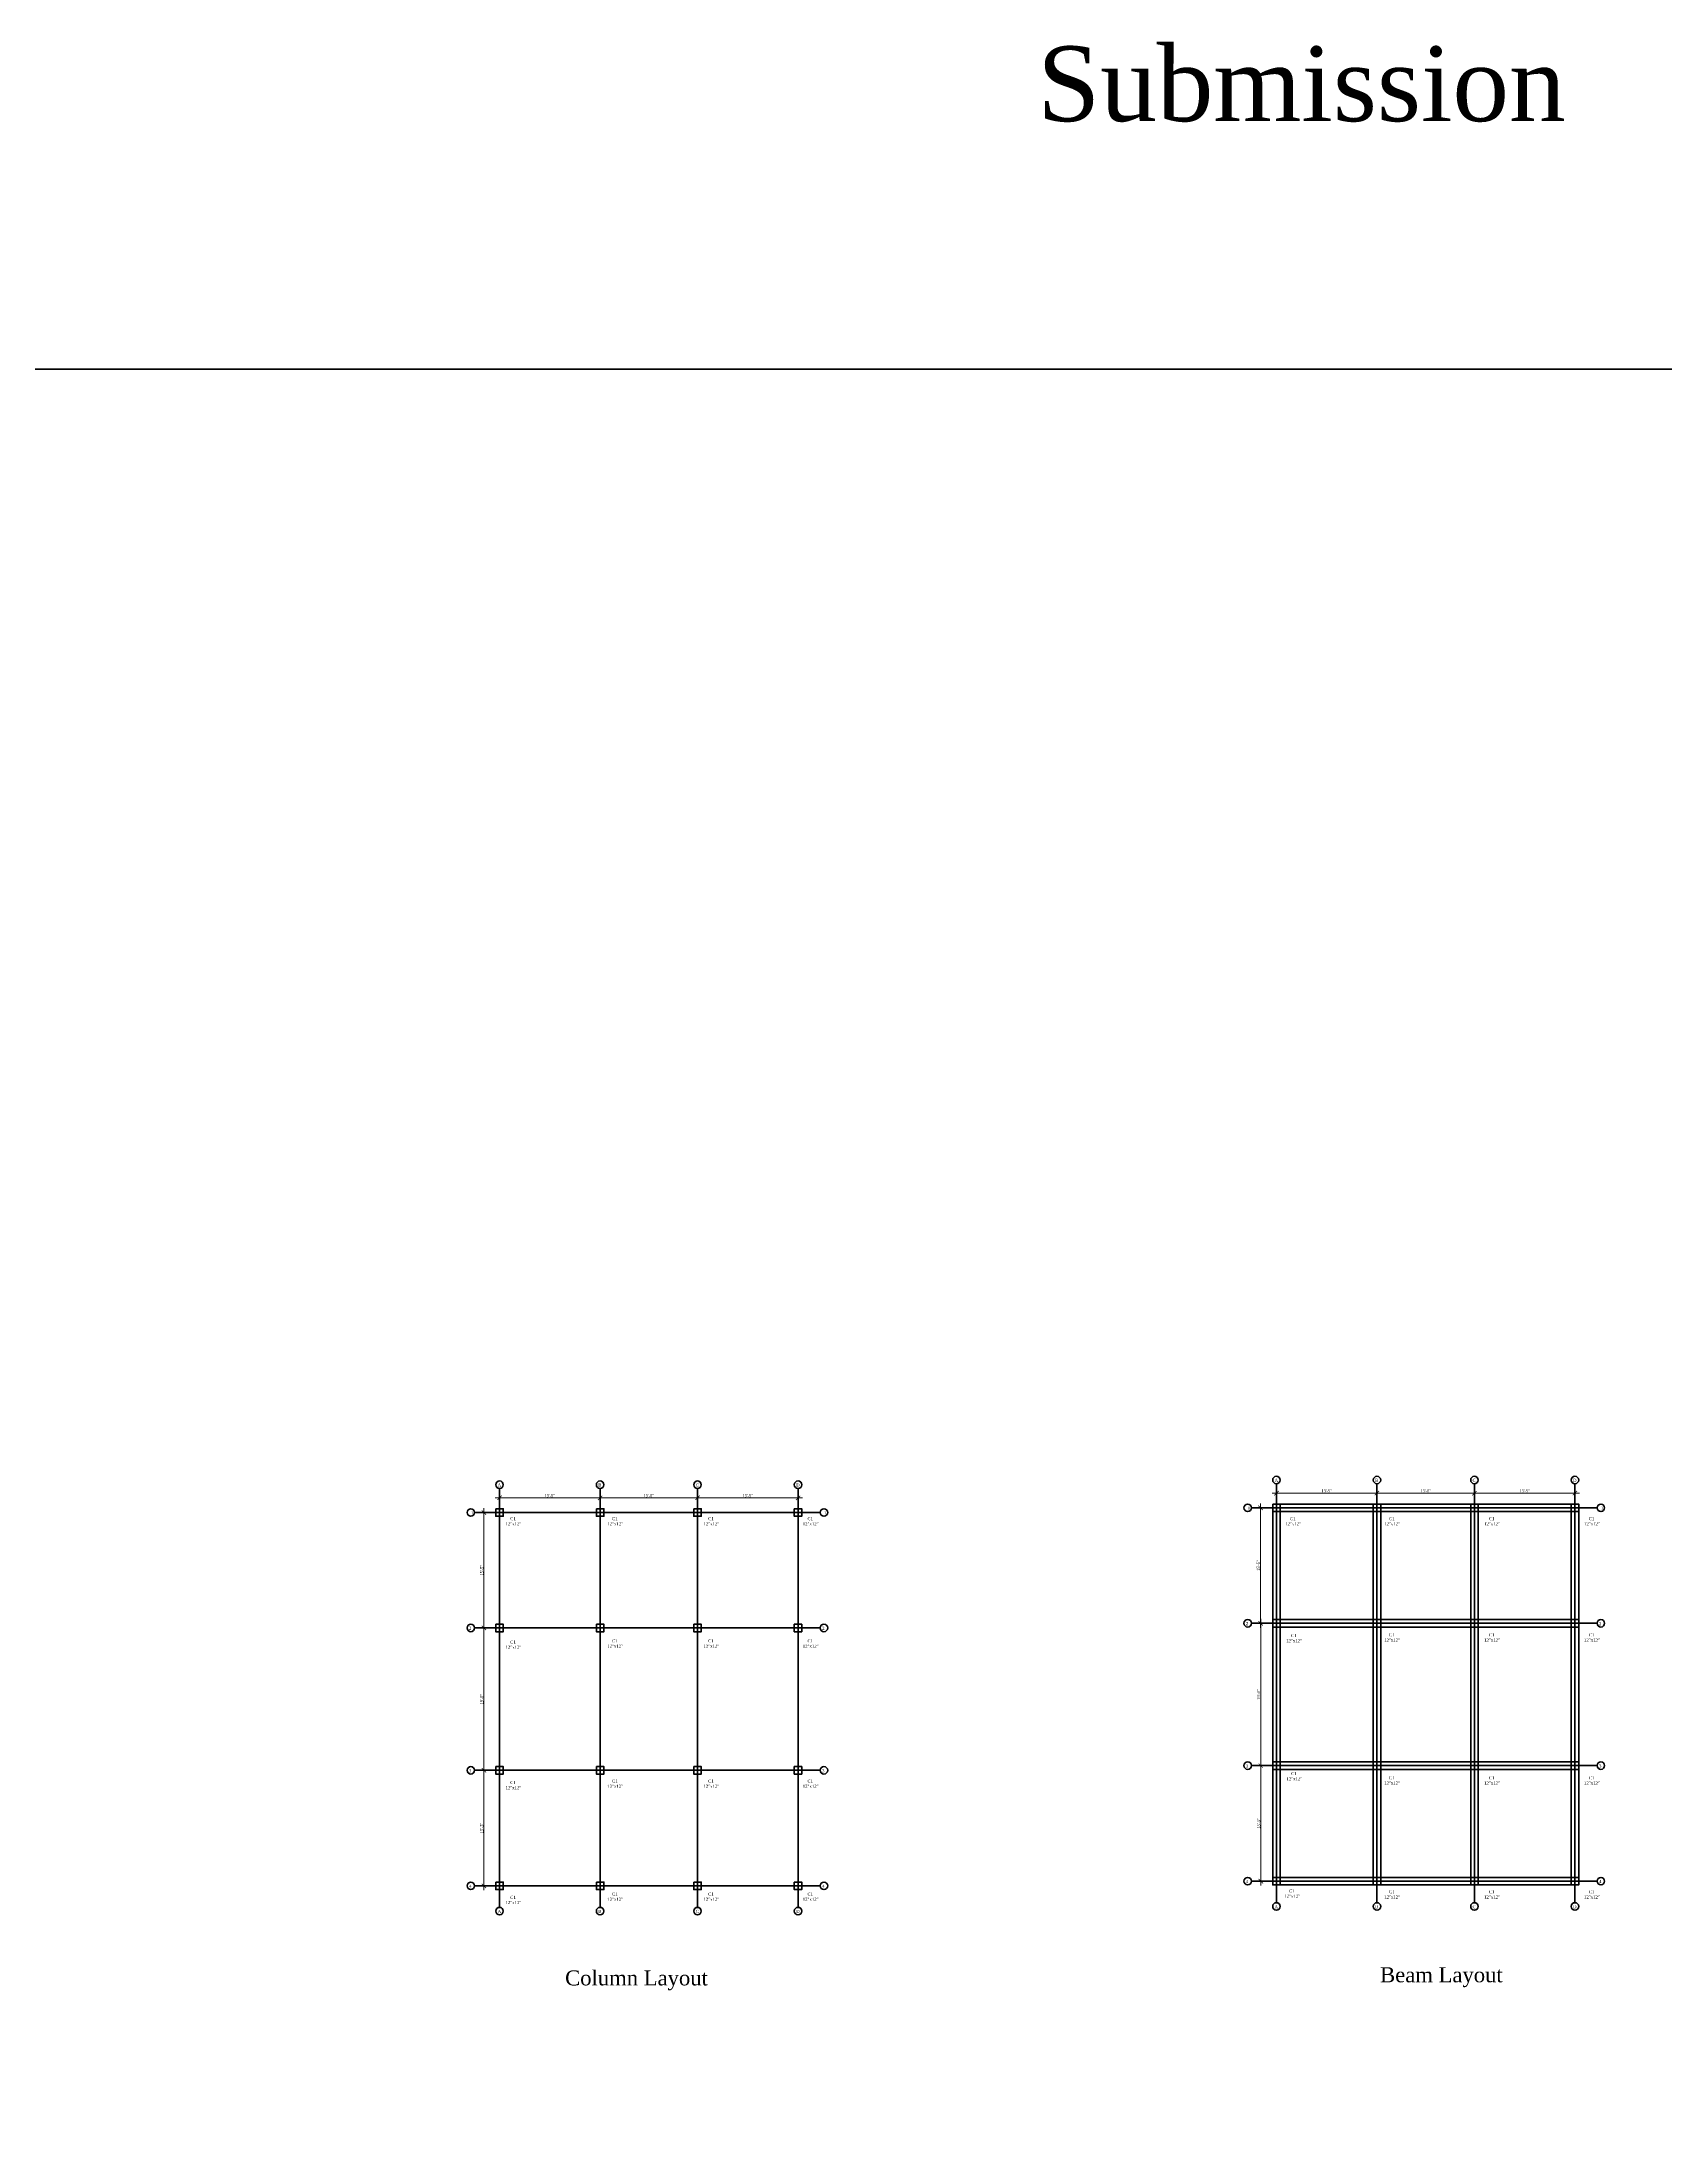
# Model space of a CAD drawing. Header units: inches. Extents: x -79350 to 491628, y -93215 to 155882.
# Drawn here: x 11532 to 14131, y 152537 to 155882 of the extents above; entities that cross this region are included whole.
import ezdxf

# ---------------------------------------------------------------- set-up
doc = ezdxf.new("R2010")
doc.units = ezdxf.units.IN
doc.header["$MEASUREMENT"] = 0
doc.linetypes.add('ACAD_ISO03W100', pattern=[30, 12, -18])
doc.layers.get('0').update_dxf_attribs({"lineweight": 30})
for name, color, linetype, lineweight in [('Beam Line', 6, 'ACAD_ISO03W100', 25), ('Column', 1, 'Continuous', 30), ('LINE', 7, 'Continuous', 20)]:
    doc.layers.add(name, color=color, linetype=linetype, lineweight=lineweight)
doc.styles.get("Standard").update_dxf_attribs({"font": 'times.ttf', "height": 12})
doc.styles.add('Text', font='times.ttf', dxfattribs={"width": 0.75, "height": 5})
doc.dimstyles.new('Grid Dimension', dxfattribs={"dimscale": 0, "dimtxt": 5, "dimasz": 7, "dimexe": 7, "dimexo": 1, "dimgap": 1, "dimtad": 1, "dimdec": 0, "dimlfac": -1, "dimzin": 3, "dimdsep": 46, "dimlunit": 3, "dimtxsty": 'Text', "dimblk": 'ARCHTICK', "dimcen": 0.9, "dimdle": 7, "dimclrt": 5, "dimadec": 0, "dimazin": 0, "dimtfac": 0.75, "dimtdec": 0, "dimtix": 1, "dimtofl": 0, "dimtmove": 0, "dimatfit": 0, "dimldrblk": 'ARCHTICK', "dimfxl": 1, "dimtolj": 1, "dimtzin": 0, "dimlwd": -1, "dimlwe": -1, "dimarcsym": 0})

# ---------------------------------------------------------------- blocks, each defined once
blk = doc.blocks.new('_ArchTick')
at = {"color": 0, "linetype": 'ByBlock', "const_width": 0.15}
blk.add_lwpolyline([(-0.5, -0.5), (0.5, 0.5)], dxfattribs=at)
blk = doc.blocks.new('*D393')
at = {"layer": 'Defpoints', "color": 0, "lineweight": 40, "transparency": 16777216}
for p in [(12264.5, 153552), (12425.5, 153552), (12425.5, 153549.5)]:
    blk.add_point(p, dxfattribs=at)
at = {"layer": 'LINE', "color": 0, "transparency": 16777216}
for p, q in [((12257.5, 153549.5), (12432.5, 153549.5)), ((12264.5, 153551), (12264.5, 153542.5)), ((12425.5, 153551), (12425.5, 153542.5))]:
    blk.add_line(p, q, dxfattribs=at)
at = {"layer": 'LINE', "color": 0, "transparency": 16777216, "xscale": 7, "yscale": 7, "zscale": 7, "rotation": 180}
blk.add_blockref('_ArchTick', (12264.5, 153549.5), dxfattribs=at)
at = {"layer": 'LINE', "color": 0, "transparency": 16777216, "xscale": 7, "yscale": 7, "zscale": 7}
blk.add_blockref('_ArchTick', (12425.5, 153549.5), dxfattribs=at)
at = {"layer": 'LINE', "color": 5, "lineweight": 40, "transparency": 16777216, "insert": (12345, 153553), "char_height": 5, "attachment_point": 5, "style": 'Text'}
blk.add_mtext('\\A1;13\'-5"', dxfattribs=at)
blk = doc.blocks.new('*D394')
at = {"layer": 'Defpoints', "color": 0, "lineweight": 40, "transparency": 16777216}
for p in [(12425.5, 153549.5), (12581.5, 153549.5), (12581.5, 153549.5)]:
    blk.add_point(p, dxfattribs=at)
at = {"layer": 'LINE', "color": 0, "transparency": 16777216}
for p, q in [((12418.5, 153549.5), (12588.5, 153549.5)), ((12425.5, 153550.5), (12425.5, 153556.5)), ((12581.5, 153550.5), (12581.5, 153556.5))]:
    blk.add_line(p, q, dxfattribs=at)
at = {"layer": 'LINE', "color": 0, "transparency": 16777216, "xscale": 7, "yscale": 7, "zscale": 7, "rotation": 180}
blk.add_blockref('_ArchTick', (12425.5, 153549.5), dxfattribs=at)
at = {"layer": 'LINE', "color": 0, "transparency": 16777216, "xscale": 7, "yscale": 7, "zscale": 7}
blk.add_blockref('_ArchTick', (12581.5, 153549.5), dxfattribs=at)
at = {"layer": 'LINE', "color": 5, "lineweight": 40, "transparency": 16777216, "insert": (12503.5, 153553), "char_height": 5, "attachment_point": 5, "style": 'Text'}
blk.add_mtext('\\A1;13\'-0"', dxfattribs=at)
blk = doc.blocks.new('*D395')
at = {"layer": 'Defpoints', "color": 0, "lineweight": 40, "transparency": 16777216}
for p in [(12581.5, 153549.5), (12742.5, 153549.5), (12742.5, 153549.5)]:
    blk.add_point(p, dxfattribs=at)
at = {"layer": 'LINE', "color": 0, "transparency": 16777216}
for p, q in [((12574.5, 153549.5), (12749.5, 153549.5)), ((12581.5, 153550.5), (12581.5, 153556.5)), ((12742.5, 153550.5), (12742.5, 153556.5))]:
    blk.add_line(p, q, dxfattribs=at)
at = {"layer": 'LINE', "color": 0, "transparency": 16777216, "xscale": 7, "yscale": 7, "zscale": 7, "rotation": 180}
blk.add_blockref('_ArchTick', (12581.5, 153549.5), dxfattribs=at)
at = {"layer": 'LINE', "color": 0, "transparency": 16777216, "xscale": 7, "yscale": 7, "zscale": 7}
blk.add_blockref('_ArchTick', (12742.5, 153549.5), dxfattribs=at)
at = {"layer": 'LINE', "color": 5, "lineweight": 40, "transparency": 16777216, "insert": (12662, 153553), "char_height": 5, "attachment_point": 5, "style": 'Text'}
blk.add_mtext('\\A1;13\'-5"', dxfattribs=at)
blk = doc.blocks.new('*D396')
at = {"layer": 'Defpoints', "color": 0, "lineweight": 40, "transparency": 16777216}
for p in [(12224.5, 153526), (12224.5, 153341), (12239.5, 153341)]:
    blk.add_point(p, dxfattribs=at)
at = {"layer": 'LINE', "color": 0, "transparency": 16777216}
for p, q in [((12225.5, 153526), (12246.5, 153526)), ((12239.5, 153533), (12239.5, 153334)), ((12225.5, 153341), (12246.5, 153341))]:
    blk.add_line(p, q, dxfattribs=at)
at = {"layer": 'LINE', "color": 0, "transparency": 16777216, "xscale": 7, "yscale": 7, "zscale": 7}
for p, rotation in [((12239.5, 153526), 90), ((12239.5, 153341), 270)]:
    blk.add_blockref('_ArchTick', p, dxfattribs=dict(at, rotation=rotation))
at = {"layer": 'LINE', "color": 5, "lineweight": 40, "transparency": 16777216, "insert": (12236, 153433.5), "char_height": 5, "attachment_point": 5, "rotation": 90, "style": 'Text'}
blk.add_mtext('\\A1;15\'-5"', dxfattribs=at)
blk = doc.blocks.new('*D397')
at = {"layer": 'Defpoints', "color": 0, "lineweight": 40, "transparency": 16777216}
for p in [(12239.5, 153341), (12239.5, 153113), (12239.5, 153113)]:
    blk.add_point(p, dxfattribs=at)
at = {"layer": 'LINE', "color": 0, "transparency": 16777216}
for p, q in [((12238.5, 153341), (12232.5, 153341)), ((12239.5, 153348), (12239.5, 153106)), ((12238.5, 153113), (12232.5, 153113))]:
    blk.add_line(p, q, dxfattribs=at)
at = {"layer": 'LINE', "color": 0, "transparency": 16777216, "xscale": 7, "yscale": 7, "zscale": 7}
for p, rotation in [((12239.5, 153341), 90), ((12239.5, 153113), 270)]:
    blk.add_blockref('_ArchTick', p, dxfattribs=dict(at, rotation=rotation))
at = {"layer": 'LINE', "color": 5, "lineweight": 40, "transparency": 16777216, "insert": (12235.9, 153227), "char_height": 5, "attachment_point": 5, "rotation": 90, "style": 'Text'}
blk.add_mtext('\\A1;19\'-0"', dxfattribs=at)
blk = doc.blocks.new('*D398')
at = {"layer": 'Defpoints', "color": 0, "lineweight": 40, "transparency": 16777216}
for p in [(12239.5, 153113), (12239.5, 152928), (12239.5, 152928)]:
    blk.add_point(p, dxfattribs=at)
at = {"layer": 'LINE', "color": 0, "transparency": 16777216}
for p, q in [((12238.5, 153113), (12232.5, 153113)), ((12239.5, 153120), (12239.5, 152921)), ((12238.5, 152928), (12232.5, 152928))]:
    blk.add_line(p, q, dxfattribs=at)
at = {"layer": 'LINE', "color": 0, "transparency": 16777216, "xscale": 7, "yscale": 7, "zscale": 7}
for p, rotation in [((12239.5, 153113), 90), ((12239.5, 152928), 270)]:
    blk.add_blockref('_ArchTick', p, dxfattribs=dict(at, rotation=rotation))
at = {"layer": 'LINE', "color": 5, "lineweight": 40, "transparency": 16777216, "insert": (12236, 153020.5), "char_height": 5, "attachment_point": 5, "rotation": 90, "style": 'Text'}
blk.add_mtext('\\A1;15\'-5"', dxfattribs=at)
blk = doc.blocks.new('*D399')
at = {"layer": 'Defpoints', "color": 0, "lineweight": 40, "transparency": 16777216}
for p in [(13508.5, 153559.5), (13669.5, 153559.5), (13669.5, 153557)]:
    blk.add_point(p, dxfattribs=at)
at = {"layer": 'LINE', "color": 0, "transparency": 16777216}
for p, q in [((13501.5, 153557), (13676.5, 153557)), ((13508.5, 153558.5), (13508.5, 153550)), ((13669.5, 153558.5), (13669.5, 153550))]:
    blk.add_line(p, q, dxfattribs=at)
at = {"layer": 'LINE', "color": 0, "transparency": 16777216, "xscale": 7, "yscale": 7, "zscale": 7, "rotation": 180}
blk.add_blockref('_ArchTick', (13508.5, 153557), dxfattribs=at)
at = {"layer": 'LINE', "color": 0, "transparency": 16777216, "xscale": 7, "yscale": 7, "zscale": 7}
blk.add_blockref('_ArchTick', (13669.5, 153557), dxfattribs=at)
at = {"layer": 'LINE', "color": 5, "lineweight": 40, "transparency": 16777216, "insert": (13589, 153560.5), "char_height": 5, "attachment_point": 5, "style": 'Text'}
blk.add_mtext('\\A1;13\'-5"', dxfattribs=at)
blk = doc.blocks.new('*D400')
at = {"layer": 'Defpoints', "color": 0, "lineweight": 40, "transparency": 16777216}
for p in [(13669.5, 153557), (13825.5, 153557), (13825.5, 153557)]:
    blk.add_point(p, dxfattribs=at)
at = {"layer": 'LINE', "color": 0, "transparency": 16777216}
for p, q in [((13662.5, 153557), (13832.5, 153557)), ((13669.5, 153558), (13669.5, 153564)), ((13825.5, 153558), (13825.5, 153564))]:
    blk.add_line(p, q, dxfattribs=at)
at = {"layer": 'LINE', "color": 0, "transparency": 16777216, "xscale": 7, "yscale": 7, "zscale": 7, "rotation": 180}
blk.add_blockref('_ArchTick', (13669.5, 153557), dxfattribs=at)
at = {"layer": 'LINE', "color": 0, "transparency": 16777216, "xscale": 7, "yscale": 7, "zscale": 7}
blk.add_blockref('_ArchTick', (13825.5, 153557), dxfattribs=at)
at = {"layer": 'LINE', "color": 5, "lineweight": 40, "transparency": 16777216, "insert": (13747.5, 153560.5), "char_height": 5, "attachment_point": 5, "style": 'Text'}
blk.add_mtext('\\A1;13\'-0"', dxfattribs=at)
blk = doc.blocks.new('*D401')
at = {"layer": 'Defpoints', "color": 0, "lineweight": 40, "transparency": 16777216}
for p in [(13825.5, 153557), (13986.5, 153557), (13986.5, 153557)]:
    blk.add_point(p, dxfattribs=at)
at = {"layer": 'LINE', "color": 0, "transparency": 16777216}
for p, q in [((13818.5, 153557), (13993.5, 153557)), ((13825.5, 153558), (13825.5, 153564)), ((13986.5, 153558), (13986.5, 153564))]:
    blk.add_line(p, q, dxfattribs=at)
at = {"layer": 'LINE', "color": 0, "transparency": 16777216, "xscale": 7, "yscale": 7, "zscale": 7, "rotation": 180}
blk.add_blockref('_ArchTick', (13825.5, 153557), dxfattribs=at)
at = {"layer": 'LINE', "color": 0, "transparency": 16777216, "xscale": 7, "yscale": 7, "zscale": 7}
blk.add_blockref('_ArchTick', (13986.5, 153557), dxfattribs=at)
at = {"layer": 'LINE', "color": 5, "lineweight": 40, "transparency": 16777216, "insert": (13906, 153560.5), "char_height": 5, "attachment_point": 5, "style": 'Text'}
blk.add_mtext('\\A1;13\'-5"', dxfattribs=at)
blk = doc.blocks.new('*D402')
at = {"layer": 'Defpoints', "color": 0, "lineweight": 40, "transparency": 16777216}
for p in [(13468.5, 153533.5), (13468.5, 153348.5), (13483, 153348.5)]:
    blk.add_point(p, dxfattribs=at)
at = {"layer": 'LINE', "color": 0, "transparency": 16777216}
for p, q in [((13469.5, 153533.5), (13490, 153533.5)), ((13483, 153540.5), (13483, 153341.5)), ((13469.5, 153348.5), (13490, 153348.5))]:
    blk.add_line(p, q, dxfattribs=at)
at = {"layer": 'LINE', "color": 0, "transparency": 16777216, "xscale": 7, "yscale": 7, "zscale": 7}
for p, rotation in [((13483, 153533.5), 90), ((13483, 153348.5), 270)]:
    blk.add_blockref('_ArchTick', p, dxfattribs=dict(at, rotation=rotation))
at = {"layer": 'LINE', "color": 5, "lineweight": 40, "transparency": 16777216, "insert": (13479.5, 153441), "char_height": 5, "attachment_point": 5, "rotation": 90, "style": 'Text'}
blk.add_mtext('\\A1;15\'-5"', dxfattribs=at)
blk = doc.blocks.new('*D403')
at = {"layer": 'Defpoints', "color": 0, "lineweight": 40, "transparency": 16777216}
for p in [(13483.5, 153348.5), (13483.5, 153120.5), (13483.5, 153120.5)]:
    blk.add_point(p, dxfattribs=at)
at = {"layer": 'LINE', "color": 0, "transparency": 16777216}
for p, q in [((13482.5, 153348.5), (13476.5, 153348.5)), ((13483.5, 153355.5), (13483.5, 153113.5)), ((13482.5, 153120.5), (13476.5, 153120.5))]:
    blk.add_line(p, q, dxfattribs=at)
at = {"layer": 'LINE', "color": 0, "transparency": 16777216, "xscale": 7, "yscale": 7, "zscale": 7}
for p, rotation in [((13483.5, 153348.5), 90), ((13483.5, 153120.5), 270)]:
    blk.add_blockref('_ArchTick', p, dxfattribs=dict(at, rotation=rotation))
at = {"layer": 'LINE', "color": 5, "lineweight": 40, "transparency": 16777216, "insert": (13479.9, 153234.5), "char_height": 5, "attachment_point": 5, "rotation": 90, "style": 'Text'}
blk.add_mtext('\\A1;19\'-0"', dxfattribs=at)
blk = doc.blocks.new('*D404')
at = {"layer": 'Defpoints', "color": 0, "lineweight": 40, "transparency": 16777216}
for p in [(13483.5, 153120.5), (13483.5, 152935.5), (13483.5, 152935.5)]:
    blk.add_point(p, dxfattribs=at)
at = {"layer": 'LINE', "color": 0, "transparency": 16777216}
for p, q in [((13482.5, 153120.5), (13476.5, 153120.5)), ((13483.5, 153127.5), (13483.5, 152928.5)), ((13482.5, 152935.5), (13476.5, 152935.5))]:
    blk.add_line(p, q, dxfattribs=at)
at = {"layer": 'LINE', "color": 0, "transparency": 16777216, "xscale": 7, "yscale": 7, "zscale": 7}
for p, rotation in [((13483.5, 153120.5), 90), ((13483.5, 152935.5), 270)]:
    blk.add_blockref('_ArchTick', p, dxfattribs=dict(at, rotation=rotation))
at = {"layer": 'LINE', "color": 5, "lineweight": 40, "transparency": 16777216, "insert": (13480, 153028), "char_height": 5, "attachment_point": 5, "rotation": 90, "style": 'Text'}
blk.add_mtext('\\A1;15\'-5"', dxfattribs=at)

msp = doc.modelspace()

# ---------------------------------------------------------------- linework, layer by layer
at = {"color": 138, "linetype": 'ByBlock', "lineweight": 40, "true_color": 0x004a5e}
msp.add_lwpolyline([(8932, 155357), (18634, 155357), (18634, 148978), (8932, 148978)], close=True, dxfattribs=at)
at = {"layer": 'Beam Line', "color": 6, "linetype": 'ByBlock', "lineweight": 40}
for p, q in [((13502.5, 153527.5), (13502.5, 153354.5)), ((13514.5, 153354.5), (13514.5, 153527.5)), ((13663.5, 153527.5), (13663.5, 153354.5)), ((13675.5, 153354.5), (13675.5, 153527.5)), ((13819.5, 153527.5), (13819.5, 153354.5)), ((13831.5, 153354.5), (13831.5, 153527.5)), ((13980.5, 153527.5), (13980.5, 153354.5)), ((13992.5, 153354.5), (13992.5, 153527.5)), ((13502.5, 153342.5), (13502.5, 153126.5)), ((13514.5, 153126.5), (13514.5, 153342.5)), ((13663.5, 153342.5), (13663.5, 153126.5)), ((13675.5, 153126.5), (13675.5, 153342.5)), ((13819.5, 153342.5), (13819.5, 153126.5)), ((13831.5, 153126.5), (13831.5, 153342.5)), ((13980.5, 153342.5), (13980.5, 153126.5)), ((13992.5, 153126.5), (13992.5, 153342.5)), ((13502.5, 153114.5), (13502.5, 152941.5)), ((13514.5, 152941.5), (13514.5, 153114.5)), ((13663.5, 153114.5), (13663.5, 152941.5)), ((13675.5, 152941.5), (13675.5, 153114.5)), ((13819.5, 153114.5), (13819.5, 152941.5)), ((13831.5, 152941.5), (13831.5, 153114.5)), ((13980.5, 153114.5), (13980.5, 152941.5)), ((13992.5, 152941.5), (13992.5, 153114.5))]:
    msp.add_line(p, q, dxfattribs=at)
at = {"layer": 'Beam Line', "linetype": 'ByBlock', "lineweight": 40}
for p, q in [((13514.5, 153539.5), (13663.5, 153539.5)), ((13514.5, 153527.5), (13663.5, 153527.5)), ((13675.5, 153539.5), (13819.5, 153539.5)), ((13675.5, 153527.5), (13819.5, 153527.5)), ((13831.5, 153539.5), (13980.5, 153539.5)), ((13831.5, 153527.5), (13980.5, 153527.5)), ((13514.5, 153354.5), (13663.5, 153354.5)), ((13514.5, 153342.5), (13663.5, 153342.5)), ((13675.5, 153354.5), (13825.5, 153354.5)), ((13675.5, 153342.5), (13819.5, 153342.5)), ((13831.5, 153354.5), (13980.5, 153354.5)), ((13831.5, 153342.5), (13980.5, 153342.5)), ((13514.5, 153126.5), (13663.5, 153126.5)), ((13514.5, 153114.5), (13663.5, 153114.5)), ((13675.5, 153126.5), (13819.5, 153126.5)), ((13675.5, 153114.5), (13819.5, 153114.5)), ((13831.5, 153126.5), (13980.5, 153126.5)), ((13831.5, 153114.5), (13980.5, 153114.5)), ((13514.5, 152941.5), (13663.5, 152941.5)), ((13675.5, 152941.5), (13819.5, 152941.5)), ((13831.5, 152941.5), (13980.5, 152941.5)), ((13514.5, 152929.5), (13663.5, 152929.5)), ((13675.5, 152929.5), (13819.5, 152929.5)), ((13831.5, 152929.5), (13980.5, 152929.5))]:
    msp.add_line(p, q, dxfattribs=at)
at = {"layer": 'Column', "lineweight": 40}
for points in [[(12258.5, 153532), (12270.5, 153532), (12270.5, 153520), (12258.5, 153520)], [(12419.5, 153532), (12431.5, 153532), (12431.5, 153520), (12419.5, 153520)], [(12575.5, 153532), (12587.5, 153532), (12587.5, 153520), (12575.5, 153520)], [(12736.5, 153532), (12748.5, 153532), (12748.5, 153520), (12736.5, 153520)], [(13502.5, 153539.5), (13514.5, 153539.5), (13514.5, 153527.5), (13502.5, 153527.5)], [(13663.5, 153539.5), (13675.5, 153539.5), (13675.5, 153527.5), (13663.5, 153527.5)], [(13819.5, 153539.5), (13831.5, 153539.5), (13831.5, 153527.5), (13819.5, 153527.5)], [(13980.5, 153539.5), (13992.5, 153539.5), (13992.5, 153527.5), (13980.5, 153527.5)], [(12258.5, 153347), (12270.5, 153347), (12270.5, 153335), (12258.5, 153335)], [(12419.5, 153347), (12431.5, 153347), (12431.5, 153335), (12419.5, 153335)], [(12575.5, 153347), (12587.5, 153347), (12587.5, 153335), (12575.5, 153335)], [(12736.5, 153347), (12748.5, 153347), (12748.5, 153335), (12736.5, 153335)], [(13502.5, 153354.5), (13514.5, 153354.5), (13514.5, 153342.5), (13502.5, 153342.5)], [(13663.5, 153354.5), (13675.5, 153354.5), (13675.5, 153342.5), (13663.5, 153342.5)], [(13819.5, 153354.5), (13831.5, 153354.5), (13831.5, 153342.5), (13819.5, 153342.5)], [(13980.5, 153354.5), (13992.5, 153354.5), (13992.5, 153342.5), (13980.5, 153342.5)], [(12258.5, 153119), (12270.5, 153119), (12270.5, 153107), (12258.5, 153107)], [(12419.5, 153119), (12431.5, 153119), (12431.5, 153107), (12419.5, 153107)], [(12575.5, 153119), (12587.5, 153119), (12587.5, 153107), (12575.5, 153107)], [(12736.5, 153119), (12748.5, 153119), (12748.5, 153107), (12736.5, 153107)], [(13502.5, 153126.5), (13514.5, 153126.5), (13514.5, 153114.5), (13502.5, 153114.5)], [(13663.5, 153126.5), (13675.5, 153126.5), (13675.5, 153114.5), (13663.5, 153114.5)], [(13819.5, 153126.5), (13831.5, 153126.5), (13831.5, 153114.5), (13819.5, 153114.5)], [(13980.5, 153126.5), (13992.5, 153126.5), (13992.5, 153114.5), (13980.5, 153114.5)], [(13502.5, 152941.5), (13514.5, 152941.5), (13514.5, 152929.5), (13502.5, 152929.5)], [(13663.5, 152941.5), (13675.5, 152941.5), (13675.5, 152929.5), (13663.5, 152929.5)], [(13819.5, 152941.5), (13831.5, 152941.5), (13831.5, 152929.5), (13819.5, 152929.5)], [(13980.5, 152941.5), (13992.5, 152941.5), (13992.5, 152929.5), (13980.5, 152929.5)], [(12258.5, 152934), (12270.5, 152934), (12270.5, 152922), (12258.5, 152922)], [(12419.5, 152934), (12431.5, 152934), (12431.5, 152922), (12419.5, 152922)], [(12575.5, 152934), (12587.5, 152934), (12587.5, 152922), (12575.5, 152922)], [(12736.5, 152934), (12748.5, 152934), (12748.5, 152922), (12736.5, 152922)]]:
    msp.add_lwpolyline(points, close=True, dxfattribs=at)
at = {"layer": 'LINE', "lineweight": 40}
for p, q in [((12264.5, 153564.5), (12264.5, 152893.5)), ((12425.5, 153564.5), (12425.5, 152893.5)), ((12581.5, 153564.5), (12581.5, 152893.5)), ((12742.5, 153564.5), (12742.5, 152893.5)), ((13508.5, 153572), (13508.5, 152901)), ((13669.5, 153572), (13669.5, 152901)), ((13825.5, 153572), (13825.5, 152901)), ((13986.5, 153572), (13986.5, 152901)), ((12224.5, 153526), (12778, 153526)), ((13468.5, 153533.5), (14022, 153533.5)), ((12224.5, 153341), (12778, 153341)), ((13468.5, 153348.5), (14022, 153348.5)), ((12224.5, 153113), (12778, 153113)), ((13468.5, 153120.5), (14022, 153120.5)), ((12224.5, 152928), (12778, 152928)), ((13468.5, 152935.5), (14022, 152935.5))]:
    msp.add_line(p, q, dxfattribs=at)
for centre in [(12264.5, 153570.5), (12425.5, 153570.5), (12581.5, 153570.5), (12742.5, 153570.5), (13508.5, 153578), (13669.5, 153578), (13825.5, 153578), (13986.5, 153578), (12218.5, 153526), (12784, 153526), (13462.5, 153533.5), (14028, 153533.5), (12218.5, 153341), (12784, 153341), (13462.5, 153348.5), (14028, 153348.5), (12218.5, 153113), (12784, 153113), (13462.5, 153120.5), (14028, 153120.5), (13462.5, 152935.5), (14028, 152935.5), (12218.5, 152928), (12784, 152928), (12264.5, 152887.5), (12425.5, 152887.5), (12581.5, 152887.5), (12742.5, 152887.5), (13508.5, 152895), (13669.5, 152895), (13825.5, 152895), (13986.5, 152895)]:
    msp.add_circle(centre, 6, dxfattribs=at)

# ---------------------------------------------------------------- texts
at = {"color": 138, "linetype": 'ByBlock', "lineweight": 40, "true_color": 0x004a5e, "attachment_point": 1}
for s, width, heights, insert, char_height in [('Submission', 4142.5, [0], (13125.5, 155874.5), 120), ('Column Layout', 455, [5.23], (12369.5, 152792.5), 24), ('Beam Layout', 455, [5.23], (13674.5, 152797.5), 24)]:
    msp.add_mtext_dynamic_manual_height_columns(s, width=width, gutter_width=60, heights=heights, dxfattribs=dict(at, insert=insert, char_height=char_height))
at = {"layer": 'LINE', "lineweight": 40, "char_height": 5, "attachment_point": 1}
for s, width, insert in [('A', 24, (13505.5, 153580)), ('B', 24, (13666.5, 153580)), ('C', 24, (13822.5, 153580)), ('D', 24, (13983.5, 153580)), ('A', 24, (12261.5, 153572.5)), ('B', 24, (12422.5, 153572.5)), ('C', 24, (12578.5, 153572.5)), ('D', 24, (12739.5, 153572.5)), ('1', 24, (12218.5, 153528)), ('{\\C5;    C1^J12"x12"}', 37, (12274, 153518.67)), ('{\\C5;    C1^J12"x12"}', 37, (12437, 153518.67)), ('{\\C5;    C1^J12"x12"}', 37, (12591, 153518.67)), ('{\\C5;    C1^J12"x12"}', 37, (12750, 153518.67)), ('1', 24, (12784, 153528)), ('1', 24, (13462.5, 153535.5)), ('{\\C5;    C1^J12"x12"}', 37, (13522.5, 153518.67)), ('{\\C5;    C1^J12"x12"}', 37, (13681, 153518.67)), ('{\\C5;    C1^J12"x12"}', 37, (13841, 153518.67)), ('{\\C5;    C1^J12"x12"}', 37, (14001, 153518.67)), ('1', 24, (14028, 153535.5)), ('2', 24, (12215.5, 153343)), ('2', 24, (12781, 153343)), ('2', 24, (13459.5, 153350.5)), ('2', 24, (14025, 153350.5)), ('{\\C5;    C1^J12"x12"}', 37, (12274, 153321)), ('{\\C5;    C1^J12"x12"}', 37, (12437, 153322.83)), ('{\\C5;    C1^J12"x12"}', 37, (12591, 153322.83)), ('{\\C5;    C1^J12"x12"}', 37, (12750, 153322.83)), ('{\\C5;    C1^J12"x12"}', 37, (13524, 153331.5)), ('{\\C5;    C1^J12"x12"}', 37, (13681, 153332.5)), ('{\\C5;    C1^J12"x12"}', 37, (13841, 153332.5)), ('{\\C5;    C1^J12"x12"}', 37, (14001, 153332.5)), ('3', 24, (12215.5, 153115)), ('3', 24, (12781, 153115)), ('3', 24, (13459.5, 153122.5)), ('{\\C5;    C1^J12"x12"}', 37, (13524.5, 153110.33)), ('3', 24, (14025, 153122.5)), ('{\\C5;    C1^J12"x12"}', 37, (12274, 153096)), ('{\\C5;    C1^J12"x12"}', 37, (12437, 153098.33)), ('{\\C5;    C1^J12"x12"}', 37, (12591, 153098.33)), ('{\\C5;    C1^J12"x12"}', 37, (12750, 153098.33)), ('{\\C5;    C1^J12"x12"}', 37, (13681, 153103.5)), ('{\\C5;    C1^J12"x12"}', 37, (13841, 153103.5)), ('{\\C5;    C1^J12"x12"}', 37, (14001, 153103.5)), ('4', 24, (12215.5, 152930)), ('{\\C5;    C1^J12"x12"}', 37, (12274, 152912)), ('{\\C5;    C1^J12"x12"}', 37, (12437, 152917.33)), ('{\\C5;    C1^J12"x12"}', 37, (12591, 152917.33)), ('{\\C5;    C1^J12"x12"}', 37, (12750, 152917.33)), ('4', 24, (12781, 152930)), ('4', 24, (13459.5, 152937.5)), ('{\\C5;    C1^J12"x12"}', 37, (13521, 152922.33)), ('{\\C5;    C1^J12"x12"}', 37, (13681, 152921)), ('{\\C5;    C1^J12"x12"}', 37, (13841, 152921)), ('{\\C5;    C1^J12"x12"}', 37, (14001, 152921)), ('4', 24, (14025, 152937.5)), ('A', 24, (12261.5, 152889.5)), ('B', 24, (12422.5, 152889.5)), ('C', 24, (12578.5, 152889.5)), ('D', 24, (12739.5, 152889.5)), ('A', 24, (13505.5, 152897)), ('B', 24, (13666.5, 152897)), ('C', 24, (13822.5, 152897)), ('D', 24, (13983.5, 152897))]:
    msp.add_mtext_dynamic_manual_height_columns(s, width=width, gutter_width=60, heights=[0], dxfattribs=dict(at, insert=insert))

# ---------------------------------------------------------------- dimensions: what is measured, and where the dimension line sits
at = {"layer": 'LINE', "lineweight": 40}
for base, p1, p2, picture, middle in [((12425.5, 153549.5), (12264.5, 153552), (12425.5, 153552), '*D393', (12345, 153553.04)), ((12581.5, 153549.5), (12425.5, 153549.5), (12581.5, 153549.5), '*D394', (12503.5, 153553.04)), ((12742.5, 153549.5), (12581.5, 153549.5), (12742.5, 153549.5), '*D395', (12662, 153553.04)), ((13669.5, 153557), (13508.5, 153559.5), (13669.5, 153559.5), '*D399', (13589, 153560.54)), ((13825.5, 153557), (13669.5, 153557), (13825.5, 153557), '*D400', (13747.5, 153560.54)), ((13986.5, 153557), (13825.5, 153557), (13986.5, 153557), '*D401', (13906, 153560.54))]:
    dim = msp.add_linear_dim(base=base, p1=p1, p2=p2, dimstyle='Grid Dimension', override={"dimscale": 1}, dxfattribs=at)
    dim.commit()
    dim.dimension.update_dxf_attribs({"geometry": picture, "text_midpoint": middle})
for base, p1, p2, picture, middle in [((12239.5, 153341), (12224.5, 153526), (12224.5, 153341), '*D396', (12239.5, 153433.5)), ((13483, 153348.5), (13468.5, 153533.5), (13468.5, 153348.5), '*D402', (13483, 153441))]:
    dim = msp.add_linear_dim(base=base, p1=p1, p2=p2, angle=90, dimstyle='Grid Dimension', override={"dimscale": 1}, dxfattribs=at)
    dim.commit()
    dim.dimension.update_dxf_attribs({"geometry": picture, "text_midpoint": middle, "dimtype": 160})
for base, p1, p2, picture, middle in [((12239.5, 153113), (12239.5, 153341), (12239.5, 153113), '*D397', (12235.95, 153227)), ((13483.5, 153120.5), (13483.5, 153348.5), (13483.5, 153120.5), '*D403', (13479.95, 153234.5)), ((12239.5, 152928), (12239.5, 153113), (12239.5, 152928), '*D398', (12235.96, 153020.5)), ((13483.5, 152935.5), (13483.5, 153120.5), (13483.5, 152935.5), '*D404', (13479.96, 153028))]:
    dim = msp.add_linear_dim(base=base, p1=p1, p2=p2, angle=90, dimstyle='Grid Dimension', override={"dimscale": 1}, dxfattribs=at)
    dim.commit()
    dim.dimension.update_dxf_attribs({"geometry": picture, "text_midpoint": middle})

doc.saveas('drawing.dxf')
